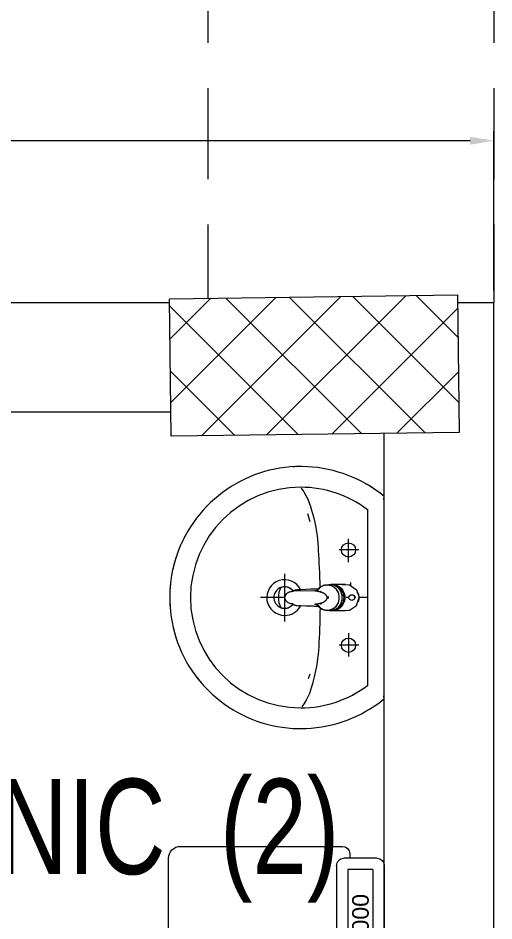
# Model space of a CAD drawing. Header units: millimetres. Extents: x -2143172 to 5255, y -610845 to 279739.
# Drawn here: x -1059125 to -1058127, y -574016 to -572121 of the extents above; entities that cross this region are included whole.
import ezdxf

# ---------------------------------------------------------------- set-up
doc = ezdxf.new("R2010")
doc.units = ezdxf.units.MM
doc.header["$LTSCALE"] = 30
doc.linetypes.add('HIDDEN', pattern=[9.525, 6.35, -3.175])
doc.linetypes.add('HIDDEN2', pattern=[0.1875, 0.125, -0.0625])
doc.layers.get('0').update_dxf_attribs({"lineweight": 5})
doc.layers.get('Defpoints').update_dxf_attribs({"lineweight": 5})
for name, color, linetype, lineweight in [('72_EGR_BASE_TEXT', 7, 'Continuous', 5), ('C-HYDR-CTCH', 6, 'Continuous', 5), ('dims.', 152, 'Continuous', 5), ('Hatch', 252, 'Continuous', 5), ('LOADING', 163, 'Continuous', 5), ('P-SANR-FIXT', 6, 'Continuous', 18), ('P-SANR-FIXT-1', 6, 'Continuous', 13), ('Proj', 7, 'HIDDEN2', 5), ('Structure', 20, 'Continuous', 5), ('Walls', 32, 'Continuous', 5)]:
    doc.layers.add(name, color=color, linetype=linetype, lineweight=lineweight)
doc.styles.add('SIMPLEX', font='SIMPLEX.shx', dxfattribs={"height": 150})
doc.styles.get("Standard").update_dxf_attribs({"font": ''})
doc.styles.add('X3G_ENTITY_9EC9', font='swisscl.ttf', dxfattribs={"height": 0.2})
doc.styles.get('Standard').set_extended_font_data('@Arial Unicode MS')
doc.dimstyles.new('Buk', dxfattribs={"dimtxt": 150, "dimasz": 50, "dimexe": 20, "dimexo": 25, "dimgap": 20, "dimtad": 1, "dimdec": 0, "dimrnd": 5, "dimdsep": 46, "dimtxsty": 'SIMPLEX', "dimcen": 0, "dimdle": 20, "dimclrd": 256, "dimclre": 256, "dimclrt": 256, "dimadec": 0, "dimazin": 0, "dimtfac": 0.0075, "dimtdec": 0, "dimtmove": 1, "dimatfit": 2, "dimldrblk": 'ARCHTICK', "dimfxl": 1, "dimtolj": 1, "dimtzin": 0, "dimlwd": -1, "dimlwe": -1, "dimarcsym": 0})

# ---------------------------------------------------------------- blocks, each defined once
blk = doc.blocks.new('*D189')
at = {"layer": 'Defpoints', "color": 0, "transparency": 16777216}
for p in [(-1061957, -572378.9), (-1061957, -572718.1, 0.1), (-1058127, -572718.1, 0.1)]:
    blk.add_point(p, dxfattribs=at)
at = {"layer": 'dims.', "linetype": 'Continuous', "transparency": 16777216}
for p, q in [((-1061957, -572693.1), (-1061957, -572358.9)), ((-1058127, -572693.1), (-1058127, -572358.9))]:
    blk.add_line(p, q, dxfattribs=at)
at = {"layer": 'dims.', "transparency": 16777216}
blk.add_line((-1058177, -572378.9), (-1061907, -572378.9), dxfattribs=at)
for points in [[(-1061907, -572370.6), (-1061907, -572387.3), (-1061957, -572378.9)], [(-1058177, -572370.6), (-1058177, -572387.3), (-1058127, -572378.9)]]:
    blk.add_solid(points, dxfattribs=at)
at = {"layer": 'dims.', "transparency": 16777216, "insert": (-1060042, -572283.9), "char_height": 150, "attachment_point": 5, "style": 'SIMPLEX'}
blk.add_mtext('\\A1;3830', dxfattribs=at)
blk = doc.blocks.new('_ArchTick')
at = {"color": 0, "linetype": 'ByBlock', "const_width": 0.15}
blk.add_lwpolyline([(-0.5, -0.5), (0.5, 0.5)], dxfattribs=at)
blk = doc.blocks.new('A$C47696aed')
at = {"layer": 'Hatch'}
h = blk.add_hatch(dxfattribs=at)
h.set_pattern_fill('ANSI37', color=256, scale=30)
h.paths.add_polyline_path([(50952.7, 21917.9), (50348.7, 21909.7), (50352.6, 21621.3), (50956.6, 21629.5)])
h.paths.add_polyline_path([(43791.9, 21910.1), (43208.4, 21904.7), (43188.5, 21613.3), (43772, 21618.7)])
h.paths.add_polyline_path([(29414.9, 21902.8), (28815.8, 21898.7), (28810.1, 21605.6), (29409.2, 21609.7)])
h.paths.add_polyline_path([(36600.2, 21904.9), (35999, 21897.4), (35990.7, 21611.8), (36591.9, 21619.3)])
h.paths.add_polyline_path([(22195.7, 21912), (21589.3, 21890.2), (21603.8, 21597.6), (22210.2, 21619.5)])
h.paths.add_polyline_path([(15459.1, 21901.7), (14237.2, 21925.6), (14230.7, 21629.5), (15452.7, 21605.5)])
h.paths.add_polyline_path([(15473.2, 14701.6), (14258.2, 14685.8), (14244.7, 14393.4), (15459.7, 14409.1)])
h.paths.add_polyline_path([(15447.1, 7508.4), (14244, 7492.4), (14238.3, 7199.4), (15441.4, 7215.3)])
h.paths.add_polyline_path([(15465.6, 309.7), (14269, 298.3), (14271.8, 3.8), (15468.5, 15.2)])
h.paths.add_polyline_path([(7830.6, 311.8), (7227.1, 308.1), (7237.7, 22.6), (7841.3, 26.3)])
h.paths.add_polyline_path([(7815.2, 7509.8), (7218.4, 7511.4), (7218.2, 7210.2), (7815.1, 7208.6)])
h.paths.add_polyline_path([(7825.1, 14699.4), (7205.8, 14700.6), (7195.2, 14397.6), (7814.5, 14396.4)])
h.paths.add_polyline_path([(7801.7, 21878.7), (7201.1, 21893.2), (7197.5, 21603.6), (7798.1, 21589.1)])
h.paths.add_polyline_path([(602.6, 21876.9), (0, 21899.6), (1.9, 21611.2), (604.5, 21588.5)])
h.paths.add_polyline_path([(610.4, 7498.6), (8.3, 7491.6), (11.7, 7200), (613.7, 7206.9)])
h.paths.add_polyline_path([(627.9, 303.9), (29.5, 302.9), (34.3, 2.3), (632.7, 3.3)])
h.paths.add_polyline_path([(22214.6, 317.2), (21608.9, 304.3), (21614.6, 3.1), (22220.3, 16)])
h.paths.add_polyline_path([(22208.1, 7509.7), (21613.7, 7492.1), (21615.8, 7195.5), (22210.2, 7213.1)])
h.paths.add_polyline_path([(22199.3, 14717.7), (21600.4, 14710), (21604.4, 14409.9), (22203.4, 14417.6)])
h.paths.add_polyline_path([(29399.7, 14702.4), (28797.7, 14707.1), (28802, 14415), (29403.9, 14410.3)])
h.paths.add_polyline_path([(29403.4, 7519.8), (28799.6, 7502.2), (28813, 7202.1), (29413.1, 7223.2)])
h.paths.add_polyline_path([(29419.5, 303.8), (28815.7, 310.4), (28813.3, 24.7), (29417.2, 18.1)])
h.paths.add_polyline_path([(36618, 314.2), (36020.7, 299.7), (36029.7, 0), (36627, 14.6)])
h.paths.add_polyline_path([(36610.7, 7502.6), (36009.5, 7504.5), (36010.6, 7207.3), (36611.9, 7205.4)])
h.paths.add_polyline_path([(36574.3, 14706.4), (35993.4, 14711.1), (36013.1, 14421.3), (36594, 14416.6)])
h.paths.add_polyline_path([(43777.6, 14705.7), (43180, 14719.4), (43182, 14427.5), (43779.6, 14413.8)])
h.paths.add_polyline_path([(43778.6, 7507.1), (43210.2, 7499.5), (43212, 7205.4), (43780.5, 7213)])
h.paths.add_polyline_path([(43815.7, 310), (43210.4, 307.3), (43211.8, 2.8), (43817, 5.4)])
h.paths.add_polyline_path([(50989.9, 309.5), (50401.9, 325.5), (50388.7, 18.3), (50976.7, 2.3)])
h.paths.add_polyline_path([(50974.1, 7508.9), (50370.9, 7510), (50368.9, 7213.4), (50972.2, 7212.3)])
at = {"layer": 'C-HYDR-CTCH', "color": 4, "flags": 128}
blk.add_lwpolyline([(50349.3, 21909.8), (50952.7, 21917.9), (50956.6, 21629.5), (50352.6, 21621.3), (50348.7, 21908.9)], dxfattribs=at)
blk = doc.blocks.new('FP_138-161_A_00_GFL_-0_080_Einreichung_Grundrisse_100')
at = {"layer": 'P-SANR-FIXT'}
blk.add_line((-0.0044, -0.0019), (-0.0045, -0.0021), dxfattribs=at)
at = {"layer": 'P-SANR-FIXT', "flags": 128}
blk.add_lwpolyline([(-0.0057, -0.0037), (-0.0058, -0.0039), (-0.006, -0.004)], dxfattribs=at)
blk = doc.blocks.new('FP_139-161_A_00_GFL_-0_080_Einreichung_Grundrisse_100')
at = {"layer": 'P-SANR-FIXT'}
blk.add_line((0.0045, -0.0022), (0.0044, -0.002), dxfattribs=at)
at = {"layer": 'P-SANR-FIXT', "flags": 128}
blk.add_lwpolyline([(0.006, -0.004), (0.0059, -0.0039), (0.0057, -0.0038)], dxfattribs=at)
blk = doc.blocks.new('IS_Ceraplus_B8204_BIM_BG _1_ - B8204AA - CERAPLUS single lever basin mixer with pop-up waste-V137-161_A_00_GFL_-0_080_Einreichung_Grundrisse_100')
at = {"layer": 'P-SANR-FIXT-1'}
h = blk.add_hatch(dxfattribs=at)
h.set_pattern_fill('FP_26', color=256, style=0, pattern_type=2)
h.set_pattern_definition([(225, (0.009, 0), (0.010607, -0.010607), []), (315, (0.009, 0), (0.010607, 0.010607), [])])
h.paths.add_polyline_path([(0.0056, -0.002), (0.0058, -0.0024), (0.0058, -0.0021)])
h.paths.add_polyline_path([(0.007, -0.0039), (0.0088, -0.0045), (0.0084, -0.0043)])
at = {"layer": 'LOADING'}
for p, q in [((-0.028, 0), (-0.028, -0.0281)), ((0.028, -0.0281), (0.028, 0)), ((-0.0274, -0.0337), (-0.0271, -0.0392)), ((-0.0262, -0.0282), (-0.0263, -0.0287)), ((0.0263, -0.0287), (0.0262, -0.0282)), ((0.0262, -0.0293), (0.0263, -0.0287)), ((0.0271, -0.0392), (0.0274, -0.0337)), ((-0.0137, -0.0512), (-0.0129, -0.0517)), ((0.0124, -0.052), (0.0133, -0.0515)), ((0.0185, -0.0618), (0.019, -0.0539)), ((0.019, -0.0539), (0.0188, -0.0561)), ((0.014, -0.0647), (0.0133, -0.1077))]:
    blk.add_line(p, q, dxfattribs=at)
at = {"layer": 'LOADING', "flags": 128}
for points in [[(-0.0272, -0.0069), (-0.0266, 0.009), (-0.0165, 0.0236), (0, 0.0291)], [(0.0272, -0.0069), (0.0266, 0.009), (0.0165, 0.0236), (0, 0.0291)], [(-0.0176, -0.0568), (-0.0224, -0.0513), (-0.0254, -0.0448), (-0.0264, -0.0376), (-0.0253, -0.0305), (-0.0222, -0.024), (-0.0172, -0.0186), (-0.0109, -0.0147), (-0.0037, -0.0127), (0.0037, -0.0127), (0.0109, -0.0147), (0.0172, -0.0186), (0.0222, -0.024), (0.0253, -0.0305), (0.0264, -0.0376), (0.0254, -0.0448), (0.0224, -0.0513), (0.0176, -0.0568)], [(-0.0271, -0.0393), (-0.027, -0.0403), (-0.0269, -0.0414), (-0.0267, -0.0424), (-0.0265, -0.0434), (-0.0262, -0.0444), (-0.0259, -0.0454), (-0.0255, -0.0464), (-0.0252, -0.0474), (-0.0247, -0.0484), (-0.0243, -0.0493), (-0.0238, -0.0502), (-0.0232, -0.0511), (-0.0226, -0.052), (-0.022, -0.0529), (-0.0214, -0.0537), (-0.0207, -0.0545), (-0.0199, -0.0553), (-0.0192, -0.0561), (-0.0184, -0.0568), (-0.0176, -0.0575), (-0.0173, -0.0577)], [(-0.019, -0.0539), (-0.0185, -0.0615), (-0.0185, -0.0618)], [(0.0171, -0.0578), (0.0174, -0.0575), (0.0176, -0.0568)], [(0.0173, -0.0577), (0.0181, -0.057), (0.0189, -0.0563), (0.0197, -0.0556), (0.0204, -0.0548), (0.0211, -0.054), (0.0218, -0.0532), (0.0224, -0.0523), (0.023, -0.0514), (0.0236, -0.0505), (0.0241, -0.0496), (0.0246, -0.0487), (0.025, -0.0477), (0.0254, -0.0467), (0.0258, -0.0458), (0.0261, -0.0448), (0.0264, -0.0437), (0.0266, -0.0427), (0.0268, -0.0417), (0.027, -0.0407), (0.0271, -0.0396), (0.0271, -0.0393)], [(-0.0181, -0.0728), (-0.0177, -0.083), (-0.0172, -0.0938)], [(-0.0162, -0.0579), (-0.0156, -0.058), (-0.0151, -0.0581), (-0.0146, -0.0583), (-0.0142, -0.0586), (-0.0139, -0.0588), (-0.0138, -0.0591)], [(-0.0138, -0.0591), (-0.0139, -0.0612), (-0.014, -0.0633)], [(0.0138, -0.0591), (0.0139, -0.0588), (0.0142, -0.0586), (0.0146, -0.0583), (0.0151, -0.0581), (0.0156, -0.058), (0.0162, -0.0579)], [(0.014, -0.0633), (0.0139, -0.0612), (0.0138, -0.0591)], [(0.0172, -0.0938), (0.0177, -0.083), (0.0181, -0.0728)], [(0.0184, -0.0651), (0.0184, -0.0652), (0.0184, -0.0652), (0.0184, -0.0652), (0.0184, -0.0654), (0.0184, -0.0655)], [(-0.0129, -0.1142), (-0.0124, -0.1161), (-0.0118, -0.1179), (-0.0109, -0.1197), (-0.0098, -0.1214), (-0.0084, -0.123), (-0.0067, -0.1244), (-0.0047, -0.1255), (-0.0025, -0.1263), (0, -0.1266)], [(0, -0.1266), (0.0025, -0.1263), (0.0047, -0.1255), (0.0067, -0.1244), (0.0084, -0.123), (0.0098, -0.1214), (0.0109, -0.1197), (0.0118, -0.1179), (0.0124, -0.1161), (0.0129, -0.1142)]]:
    blk.add_lwpolyline(points, dxfattribs=at)
at = {"layer": 'LOADING'}
for centre, radius, start, end in [((0, 0.0135), 0.00603, 0, 180), ((0, 0.0135), 0.00603, 180, 0), ((-0.009, 0), 0.005, 300, 315), ((0.009, 0), 0.005, 225, 240)]:
    blk.add_arc(centre, radius, start, end, dxfattribs=at)
for centre, major_axis, start_param, end_param in [((0, -0.0281), (-0.028, 0), 4.712389, 6.47291), ((0, -0.0287), (0.0267, 0), 1.570796, 3.036556), ((0, -0.0287), (0.0263, 0), 2.625648, 2.791756), ((0, -0.0287), (-0.0263, 0), 4.712389, 5.759587), ((0, -0.0281), (0.028, 0), 6.093357, 7.853982), ((0, -0.0287), (0.0267, 0), 0.105099, 1.570796), ((0, -0.0287), (0.0262, 0), 0.523599, 1.570796), ((0, -0.0287), (0.0262, 0), 0.349919, 0.515945), ((0, -0.0321), (0.0275, 0), 3.141823, 3.202701), ((0, -0.0321), (0.0275, 0), 3.239313, 3.439417), ((0, -0.0281), (0.028, 0), 3.371221, 3.483334), ((0, -0.0287), (0.0267, 0), 6.059374, 6.108652), ((0, -0.0321), (0.0275, 0), 5.985527, 6.185455), ((0, -0.0281), (0.028, 0), 5.94107, 6.05344), ((0, -0.0321), (0.0275, 0), 6.222066, 6.282955), ((0, -0.0312), (0.0248, 0), 4.111947, 4.191073), ((0, -0.0281), (0.028, 0), 4.202431, 4.259552), ((0, -0.0287), (0.0263, 0), 4.169225, 4.2325), ((0, -0.0281), (0.028, 0), 5.172057, 5.222265)]:
    blk.add_ellipse(centre, major_axis=major_axis, ratio=0.961262, start_param=start_param, end_param=end_param, dxfattribs=at)
for points, knots in [([(-0.0215, -0.0162), (-0.0216, -0.0163), (-0.0219, -0.0167), (-0.0227, -0.0177), (-0.0238, -0.0192), (-0.0249, -0.0211), (-0.0258, -0.0231), (-0.0266, -0.0253), (-0.0273, -0.0282), (-0.0275, -0.0305), (-0.0275, -0.0321)], [0.7859035, 0.7859035, 0.7859035, 0.7859035, 0.7916667, 0.8055556, 0.8333333, 0.8611111, 0.8888889, 0.9166667, 0.9444444, 1, 1, 1, 1]), ([(0.021, -0.0157), (0.0208, -0.0154), (0.0203, -0.0149), (0.0192, -0.0139), (0.0177, -0.0127), (0.0161, -0.0117), (0.0148, -0.0109), (0.0138, -0.0104), (0.0127, -0.0099), (0.0113, -0.0093), (0.0087, -0.0084), (0.0048, -0.0075), (0, -0.0071), (-0.0048, -0.0075), (-0.0087, -0.0084), (-0.0113, -0.0093), (-0.0127, -0.0099), (-0.0138, -0.0104), (-0.0148, -0.0109), (-0.0161, -0.0117), (-0.0177, -0.0127), (-0.0191, -0.0139), (-0.0202, -0.0149), (-0.0208, -0.0154), (-0.021, -0.0157)], [0.2222222, 0.2222222, 0.2222222, 0.2222222, 0.2361111, 0.25, 0.2777778, 0.3055556, 0.3194444, 0.3333333, 0.3472222, 0.3611111, 0.3888889, 0.4444444, 0.5, 0.5555556, 0.6111111, 0.6388889, 0.6527778, 0.6666667, 0.6805556, 0.6944444, 0.7222222, 0.75, 0.7638889, 0.7777778, 0.7777778, 0.7777778, 0.7777778]), ([(0.0275, -0.0321), (0.0275, -0.0305), (0.0273, -0.0282), (0.0266, -0.0253), (0.0258, -0.0231), (0.0249, -0.0211), (0.0238, -0.0192), (0.0227, -0.0177), (0.0219, -0.0167), (0.0216, -0.0163), (0.0215, -0.0162)], [0, 0, 0, 0, 0.0555556, 0.0833333, 0.1111111, 0.1388889, 0.1666667, 0.1944444, 0.2083333, 0.2142181, 0.2142181, 0.2142181, 0.2142181]), ([(0, -0.0378), (-0.0005, -0.038), (-0.0012, -0.0384), (-0.0021, -0.0389), (-0.0028, -0.0393), (-0.0035, -0.0397), (-0.0042, -0.04), (-0.0049, -0.0405), (-0.0055, -0.0409), (-0.0061, -0.0414), (-0.0067, -0.0419), (-0.0072, -0.0424), (-0.0078, -0.0429), (-0.0083, -0.0435), (-0.0088, -0.0441), (-0.0092, -0.0446), (-0.0096, -0.0452), (-0.01, -0.0459), (-0.0103, -0.0466), (-0.0105, -0.0472), (-0.0107, -0.0477), (-0.0108, -0.0481), (-0.0109, -0.0484), (-0.0111, -0.0489), (-0.0114, -0.0497), (-0.0118, -0.0509), (-0.0122, -0.0521), (-0.0124, -0.053), (-0.0126, -0.0537), (-0.0128, -0.0544), (-0.0129, -0.0552), (-0.0131, -0.0559), (-0.0132, -0.0566), (-0.0134, -0.0572), (-0.0136, -0.0581), (-0.0137, -0.0587), (-0.0138, -0.0591)], [0, 0, 0, 0, 0.055556, 0.083333, 0.111111, 0.138889, 0.166667, 0.194444, 0.222222, 0.25, 0.277778, 0.305556, 0.333333, 0.361111, 0.388889, 0.416667, 0.444444, 0.472222, 0.5, 0.527778, 0.541667, 0.555556, 0.569444, 0.583333, 0.611111, 0.666667, 0.722222, 0.75, 0.777778, 0.805556, 0.833333, 0.861111, 0.888889, 0.916667, 0.944444, 1, 1, 1, 1]), ([(0, -0.0357), (-0.0006, -0.0357), (-0.0013, -0.0357), (-0.002, -0.0357), (-0.0022, -0.0357)], [0, 0, 0, 0, 0.1, 0.1298359, 0.1298359, 0.1298359, 0.1298359]), ([(0.0022, -0.0357), (0.002, -0.0357), (0.0013, -0.0357), (0.0006, -0.0357), (0, -0.0357)], [0.8701578, 0.8701578, 0.8701578, 0.8701578, 0.9, 1, 1, 1, 1]), ([(0.0138, -0.0591), (0.0137, -0.0587), (0.0136, -0.0581), (0.0134, -0.0572), (0.0132, -0.0566), (0.0131, -0.0559), (0.0129, -0.0552), (0.0128, -0.0544), (0.0126, -0.0537), (0.0124, -0.053), (0.0122, -0.0521), (0.0118, -0.0509), (0.0114, -0.0497), (0.0111, -0.0489), (0.0109, -0.0484), (0.0108, -0.0481), (0.0107, -0.0477), (0.0105, -0.0472), (0.0103, -0.0466), (0.01, -0.0459), (0.0096, -0.0452), (0.0092, -0.0446), (0.0088, -0.0441), (0.0083, -0.0435), (0.0078, -0.0429), (0.0072, -0.0424), (0.0067, -0.0419), (0.0061, -0.0414), (0.0055, -0.0409), (0.0049, -0.0405), (0.0042, -0.04), (0.0035, -0.0397), (0.0028, -0.0393), (0.0021, -0.0389), (0.0012, -0.0384), (0.0005, -0.038), (0, -0.0378)], [0, 0, 0, 0, 0.055556, 0.083333, 0.111111, 0.138889, 0.166667, 0.194444, 0.222222, 0.25, 0.277778, 0.333333, 0.388889, 0.416667, 0.430556, 0.444444, 0.458333, 0.472222, 0.5, 0.527778, 0.555556, 0.583333, 0.611111, 0.638889, 0.666667, 0.694444, 0.722222, 0.75, 0.777778, 0.805556, 0.833333, 0.861111, 0.888889, 0.916667, 0.944444, 1, 1, 1, 1]), ([(-0.0188, -0.0538), (-0.0188, -0.0547), (-0.0186, -0.0582), (-0.0185, -0.0619), (-0.0184, -0.0646)], [0.6724021, 0.6724021, 0.6724021, 0.6724021, 0.75, 1, 1, 1, 1]), ([(-0.0162, -0.0579), (-0.0162, -0.0578), (-0.0163, -0.0578), (-0.0165, -0.0577), (-0.0166, -0.0575), (-0.0167, -0.0574), (-0.0169, -0.0573), (-0.017, -0.0572), (-0.0172, -0.0571), (-0.0173, -0.057), (-0.0175, -0.0569), (-0.0176, -0.0568)], [0, 0, 0, 0, 0.1, 0.2, 0.3, 0.4, 0.5, 0.6, 0.7, 0.8, 1, 1, 1, 1]), ([(0.0176, -0.0568), (0.0175, -0.0569), (0.0173, -0.057), (0.0172, -0.0571), (0.017, -0.0572), (0.0169, -0.0573), (0.0167, -0.0574), (0.0166, -0.0575), (0.0165, -0.0577), (0.0163, -0.0578), (0.0162, -0.0578), (0.0162, -0.0579)], [0, 0, 0, 0, 0.2, 0.3, 0.4, 0.5, 0.6, 0.7, 0.8, 0.9, 1, 1, 1, 1]), ([(0.0184, -0.0646), (0.0185, -0.0619), (0.0186, -0.0582), (0.0188, -0.0547), (0.0188, -0.0538)], [0, 0, 0, 0, 0.25, 0.3275586, 0.3275586, 0.3275586, 0.3275586]), ([(-0.0148, -0.0587), (-0.015, -0.0586), (-0.0159, -0.0583), (-0.0167, -0.058), (-0.0172, -0.0578)], [0.8, 0.8, 0.8, 0.8, 0.85, 1, 1, 1, 1]), ([(0.0141, -0.0613), (0.0141, -0.0611), (0.0143, -0.0608), (0.0145, -0.0604), (0.0148, -0.06), (0.0151, -0.0596), (0.0153, -0.0594), (0.0155, -0.0592), (0.0156, -0.059), (0.0158, -0.0588), (0.016, -0.0587), (0.0163, -0.0585), (0.0165, -0.0583), (0.0166, -0.0582)], [0.3333333, 0.3333333, 0.3333333, 0.3333333, 0.4166667, 0.5, 0.5833333, 0.6666667, 0.7083333, 0.75, 0.7916667, 0.8333333, 0.875, 0.9166667, 1, 1, 1, 1]), ([(-0.0131, -0.1116), (-0.0132, -0.1115), (-0.0135, -0.1109), (-0.0141, -0.1099), (-0.0147, -0.1086), (-0.0153, -0.1072), (-0.0159, -0.1053), (-0.0167, -0.1021), (-0.0171, -0.0992), (-0.0171, -0.0973)], [0.4856715, 0.4856715, 0.4856715, 0.4856715, 0.5, 0.55, 0.6, 0.65, 0.7, 0.8, 1, 1, 1, 1]), ([(-0.0132, -0.1091), (-0.0132, -0.1096), (-0.0132, -0.1103), (-0.0132, -0.1111), (-0.0132, -0.1115), (-0.0132, -0.1118), (-0.0131, -0.1122), (-0.0131, -0.1125), (-0.0131, -0.1128), (-0.0131, -0.1131), (-0.013, -0.1134), (-0.013, -0.1138), (-0.0129, -0.1141), (-0.0129, -0.1142)], [0.2, 0.2, 0.2, 0.2, 0.4, 0.5, 0.55, 0.6, 0.65, 0.7, 0.75, 0.8, 0.85, 0.9, 1, 1, 1, 1]), ([(0.0129, -0.1142), (0.0129, -0.1141), (0.013, -0.1138), (0.013, -0.1134), (0.0131, -0.1131), (0.0131, -0.1128), (0.0131, -0.1125), (0.0131, -0.1122), (0.0132, -0.1118), (0.0132, -0.1115), (0.0132, -0.1111), (0.0132, -0.1103), (0.0132, -0.1096), (0.0132, -0.1091)], [0, 0, 0, 0, 0.1, 0.15, 0.2, 0.25, 0.3, 0.35, 0.4, 0.45, 0.5, 0.6, 0.8, 0.8, 0.8, 0.8]), ([(0.0131, -0.1116), (0.0133, -0.1113), (0.0137, -0.1106), (0.0142, -0.1096), (0.0147, -0.1084), (0.0153, -0.1072), (0.0159, -0.1053), (0.0167, -0.1021), (0.0171, -0.0992), (0.0171, -0.0973)], [-0.5143371, -0.5143371, -0.5143371, -0.5143371, -0.475, -0.4375, -0.4, -0.35, -0.3, -0.2, 0, 0, 0, 0])]:
    blk.add_open_spline(points, degree=3, knots=knots, dxfattribs=at)
for points in [[(-0.0184, -0.0646), (-0.0183, -0.0659), (-0.0182, -0.0684), (-0.0181, -0.0709), (-0.0181, -0.0721)], [(-0.0172, -0.0578), (-0.0171, -0.0578), (-0.0169, -0.058), (-0.0167, -0.0581), (-0.0166, -0.0582)], [(-0.0162, -0.0579), (-0.0162, -0.0579), (-0.0164, -0.0581), (-0.0165, -0.0582), (-0.0166, -0.0583), (-0.0166, -0.0582), (-0.0166, -0.0582)], [(-0.0166, -0.0582), (-0.0163, -0.0585), (-0.0156, -0.059), (-0.0148, -0.0599), (-0.0142, -0.0609), (-0.0139, -0.0617), (-0.0138, -0.0621)], [(-0.014, -0.0633), (-0.014, -0.0633), (-0.014, -0.0633), (-0.014, -0.0633)], [(-0.014, -0.0646), (-0.014, -0.0644), (-0.014, -0.064), (-0.014, -0.0635), (-0.014, -0.0633)], [(0.014, -0.0633), (0.014, -0.0633), (0.014, -0.0633), (0.014, -0.0633)], [(0.014, -0.0633), (0.014, -0.0635), (0.014, -0.064), (0.014, -0.0644), (0.014, -0.0647)], [(0.0172, -0.0578), (0.0168, -0.0579), (0.0158, -0.0583), (0.0147, -0.0587), (0.0141, -0.059)], [(0.0166, -0.0582), (0.0166, -0.0582), (0.0166, -0.0583), (0.0165, -0.0582), (0.0164, -0.0581), (0.0162, -0.0579), (0.0162, -0.0579)], [(0.0166, -0.0582), (0.0167, -0.0582), (0.0168, -0.0581), (0.0169, -0.058), (0.0169, -0.058)], [(0.0169, -0.058), (0.017, -0.0579), (0.0171, -0.0579), (0.0171, -0.0578)], [(0.0181, -0.0721), (0.0181, -0.0709), (0.0182, -0.0684), (0.0183, -0.0659), (0.0184, -0.0646)], [(-0.0172, -0.0938), (-0.0172, -0.0944), (-0.0172, -0.0956), (-0.0171, -0.0967), (-0.0171, -0.0973)], [(0.0171, -0.0973), (0.0171, -0.0967), (0.0172, -0.0956), (0.0172, -0.0944), (0.0172, -0.0938)]]:
    blk.add_open_spline(points, degree=3, dxfattribs=at)
for name in ['FP_138-161_A_00_GFL_-0_080_Einreichung_Grundrisse_100', 'FP_139-161_A_00_GFL_-0_080_Einreichung_Grundrisse_100']:
    blk.add_blockref(name, (0, 0), dxfattribs=at)
blk = doc.blocks.new('_100_WB_KER_REN_55x45x18 - _100_WB_KER_REN_55x45x18-V63-161_A_00_GFL_-0_080_Einreichung_Grundrisse_100')
at = {"layer": 'LOADING'}
for p, q in [((-0.2075, 0.225), (-0.2075, 0.2227)), ((0.2074, 0.225), (-0.2074, 0.225)), ((0.2075, 0.2227), (0.2075, 0.225)), ((-0.1855, 0.1899), (0.1855, 0.1899)), ((0, 0.1899), (0, 0.1724)), ((-0.1, 0.172), (-0.1, 0.1303)), ((0.1, 0.172), (0.1, 0.1303)), ((-0.0259, 0.155), (-0.0315, 0.155)), ((0, 0.1656), (0, 0.1628)), ((0.026, 0.155), (0.0248, 0.155)), ((-0.0744, 0.15), (-0.1234, 0.15)), ((0, 0.1509), (0, 0.1454)), ((0, 0.1422), (0, 0.1399)), ((0.0744, 0.15), (0.1234, 0.15)), ((-0.1763, 0.0637), (-0.1598, 0.0692)), ((0.1605, 0.0691), (0.1707, 0.0656)), ((-0.05, 0.0161), (0.05, 0.0161)), ((0, 0.0168), (0, -0.0348))]:
    blk.add_line(p, q, dxfattribs=at)
at = {"layer": 'LOADING', "flags": 128}
for points in [[(-0.2121, 0.225), (-0.219, 0.2164), (-0.2254, 0.2075), (-0.2316, 0.1983), (-0.2373, 0.189), (-0.2427, 0.1794), (-0.2476, 0.1696), (-0.2522, 0.1596), (-0.2564, 0.1494), (-0.2602, 0.1391), (-0.2635, 0.1286), (-0.2665, 0.118), (-0.269, 0.1073), (-0.271, 0.0965), (-0.2727, 0.0856), (-0.2739, 0.0747), (-0.2747, 0.0637), (-0.275, 0.0527), (-0.275, 0.05)], [(0.275, 0.05), (0.2748, 0.061), (0.2741, 0.072), (0.273, 0.0829), (0.2715, 0.0938), (0.2695, 0.1046), (0.2671, 0.1154), (0.2643, 0.126), (0.261, 0.1365), (0.2574, 0.1469), (0.2533, 0.1571), (0.2488, 0.1671), (0.2439, 0.177), (0.2387, 0.1866), (0.233, 0.1961), (0.227, 0.2053), (0.2206, 0.2142), (0.2138, 0.2229), (0.2121, 0.225)], [(-0.275, 0.05), (-0.2748, 0.039), (-0.2741, 0.028), (-0.273, 0.0171), (-0.2715, 0.0062), (-0.2695, -0.0046), (-0.2671, -0.0154), (-0.2643, -0.026), (-0.261, -0.0365), (-0.2574, -0.0469), (-0.2533, -0.0571), (-0.2488, -0.0671), (-0.2439, -0.077), (-0.2387, -0.0866), (-0.233, -0.0961), (-0.227, -0.1053), (-0.2206, -0.1142), (-0.2138, -0.1229), (-0.2067, -0.1313), (-0.1993, -0.1395), (-0.1916, -0.1473), (-0.1836, -0.1548), (-0.1752, -0.162), (-0.1666, -0.1688), (-0.1577, -0.1753), (-0.1486, -0.1814), (-0.1392, -0.1872), (-0.1296, -0.1925), (-0.1198, -0.1975), (-0.1098, -0.2021), (-0.0996, -0.2063), (-0.0893, -0.2101), (-0.0788, -0.2135), (-0.0682, -0.2164), (-0.0575, -0.2189), (-0.0467, -0.221), (-0.0359, -0.2227), (-0.0249, -0.2239), (-0.014, -0.2246), (-0.003, -0.225), (0.008, -0.2249), (0.019, -0.2243), (0.03, -0.2234), (0.0409, -0.2219), (0.0517, -0.2201), (0.0625, -0.2178), (0.0731, -0.2151), (0.0837, -0.212), (0.0941, -0.2084), (0.1043, -0.2044), (0.1144, -0.2001), (0.1243, -0.1953), (0.1341, -0.1901), (0.1436, -0.1846), (0.1528, -0.1786), (0.1618, -0.1723), (0.1706, -0.1657), (0.1791, -0.1587), (0.1873, -0.1514), (0.1952, -0.1437), (0.2028, -0.1358), (0.21, -0.1275), (0.217, -0.119), (0.2236, -0.1101), (0.2298, -0.1011), (0.2356, -0.0918), (0.2411, -0.0822), (0.2462, -0.0725), (0.2509, -0.0625), (0.2552, -0.0524), (0.2591, -0.0421), (0.2626, -0.0317), (0.2656, -0.0211), (0.2683, -0.0104), (0.2705, 0.0003), (0.2722, 0.0112), (0.2736, 0.0221), (0.2745, 0.0331), (0.2749, 0.0441), (0.275, 0.05)]]:
    blk.add_lwpolyline(points, dxfattribs=at)
at = {"layer": 'LOADING'}
for centre in [(-0.1, 0.15), (0.1, 0.15)]:
    blk.add_circle(centre, 0.015, dxfattribs=at)
for centre, radius, start, end in [((0, 0.05), 0.275, 140.4788, 141.2381), ((0, 0.05), 0.275, 38.7619, 39.5212), ((0, 0.05), 0.275, 145.9324, 150.3591), ((0, 0.05), 0.2315, 142.8209, 180), ((0, 0.05), 0.2315, 0, 37.1791), ((0, 0.05), 0.275, 29.6409, 34.0676), ((0, 0.155), 0.0175, 54.0899, 125.9101), ((0, 0.155), 0.0175, 68.869, 83.8798), ((0, 0.155), 0.0175, 251.9463, 258.2346), ((0, 0.05), 0.275, 180, 183.6225), ((0, 0.05), 0.2315, 180, 0), ((0, 0.0161), 0.0375, 117.1305, 0), ((0, 0.0161), 0.0375, 0, 61.4146), ((0, 0.0161), 0.0225, 129.5025, 0), ((0, 0.0161), 0.0225, 156.725, 162.0134), ((0, 0.0161), 0.0225, 138.0808, 143.3939), ((0, 0.0161), 0.0225, 0, 51.4286), ((0, 0.0161), 0.0225, 36.616, 41.9265), ((0, 0.0161), 0.0225, 17.9887, 23.276), ((0, 0.0161), 0.0225, 180, 193.3417), ((0, 0.0161), 0.0225, 197.0466, 201.508), ((0, 0.05), 0.047, 243.4433, 296.5567), ((0, 0.0161), 0.0225, 338.492, 342.9534), ((0, 0.0161), 0.0225, 346.6583, 0), ((0, 0.05), 0.275, 307.6689, 312), ((0, 0.05), 0.275, 240, 245.6589), ((0, 0.05), 0.275, 252, 257.5535), ((0, 0.05), 0.275, 264, 276), ((0, 0.05), 0.275, 282.9241, 288)]:
    blk.add_arc(centre, radius, start, end, dxfattribs=at)
for points, knots in [([(-0.2074, 0.225), (-0.2078, 0.225), (-0.2086, 0.225), (-0.2095, 0.225), (-0.2102, 0.225), (-0.2106, 0.225), (-0.2109, 0.225), (-0.2111, 0.225), (-0.2114, 0.225), (-0.2116, 0.225), (-0.2118, 0.225), (-0.2119, 0.225), (-0.2119, 0.225)], [-1, -1, -1, -1, -0.8333333, -0.6666667, -0.5833333, -0.5, -0.4583333, -0.4166667, -0.3333333, -0.2916667, -0.25, -0.1666667, -0.1666667, -0.1666667, -0.1666667]), ([(0.2119, 0.225), (0.2119, 0.225), (0.2118, 0.225), (0.2116, 0.225), (0.2114, 0.225), (0.2111, 0.225), (0.2109, 0.225), (0.2106, 0.225), (0.2102, 0.225), (0.2095, 0.225), (0.2086, 0.225), (0.2078, 0.225), (0.2074, 0.225)], [-0.8333333, -0.8333333, -0.8333333, -0.8333333, -0.75, -0.7083333, -0.6666667, -0.5833333, -0.5416667, -0.5, -0.4166667, -0.3333333, -0.1666667, 0, 0, 0, 0]), ([(-0.0037, 0.1721), (-0.0046, 0.1719), (-0.0064, 0.1714), (-0.0081, 0.1705), (-0.009, 0.17)], [0.5653198, 0.5653198, 0.5653198, 0.5653198, 0.6111111, 0.6666667, 0.6666667, 0.6666667, 0.6666667]), ([(0.009, 0.17), (0.0086, 0.1703), (0.0077, 0.1708), (0.0059, 0.1715), (0.0046, 0.1719), (0.0037, 0.1721)], [0.3333333, 0.3333333, 0.3333333, 0.3333333, 0.3611111, 0.3888889, 0.4346482, 0.4346482, 0.4346482, 0.4346482]), ([(-0.2294, 0.0509), (-0.2103, 0.066), (-0.1431, 0.0839), (-0.1084, 0.0863), (-0.0496, 0.0893), (-0.0206, 0.0899)], [0.0392191, 0.0392191, 0.0392191, 0.0392191, 0.1715289, 0.4228457, 0.6475389, 0.6475389, 0.6475389, 0.6475389]), ([(0.0209, 0.0903), (0.0512, 0.0901), (0.1113, 0.0879), (0.1514, 0.0828), (0.2115, 0.0665), (0.2292, 0.052)], [0.7533082, 0.7533082, 0.7533082, 0.7533082, 0.9865548, 1.235629, 1.3638988, 1.3638988, 1.3638988, 1.3638988]), ([(-0.0141, 0.0337), (-0.0162, 0.0319), (-0.0207, 0.0267), (-0.0225, 0.02), (-0.0225, 0.0161)], [0.7144203, 0.7144203, 0.7144203, 0.7144203, 0.8333333, 1, 1, 1, 1]), ([(0.0225, 0.0161), (0.0225, 0.0187), (0.0216, 0.0239), (0.0182, 0.0298), (0.0152, 0.0327), (0.0141, 0.0337)], [0, 0, 0, 0, 0.1111111, 0.2222222, 0.285568, 0.285568, 0.285568, 0.285568])]:
    blk.add_open_spline(points, degree=3, knots=knots, dxfattribs=at)
for points in [[(-0.2075, 0.2227), (-0.2075, 0.2231), (-0.2075, 0.2235), (-0.2075, 0.2239)], [(0.2075, 0.2239), (0.2075, 0.2235), (0.2075, 0.2231), (0.2075, 0.2227)], [(-0.1852, 0.1899), (-0.1853, 0.1899), (-0.1854, 0.1899), (-0.1855, 0.1899)], [(0.1855, 0.1899), (0.1854, 0.1899), (0.1853, 0.1899), (0.1852, 0.1899)], [(-0.0009, 0.1725), (-0.0013, 0.1725), (-0.0018, 0.1724), (-0.0022, 0.1724)], [(0.0022, 0.1724), (0.0018, 0.1724), (0.0013, 0.1725), (0.0009, 0.1725)], [(-0.0225, 0.0161), (-0.0225, 0.0147), (-0.0222, 0.012), (-0.0215, 0.0093), (-0.021, 0.008)], [(0.021, 0.008), (0.0215, 0.0093), (0.0222, 0.012), (0.0225, 0.0147), (0.0225, 0.0161)]]:
    blk.add_open_spline(points, degree=3, dxfattribs=at)
at = {"layer": 'LOADING', "xscale": -1, "rotation": 5.088887490341627e-12}
blk.add_blockref('IS_Ceraplus_B8204_BIM_BG _1_ - B8204AA - CERAPLUS single lever basin mixer with pop-up waste-V137-161_A_00_GFL_-0_080_Einreichung_Grundrisse_100', (0, 0.1434), dxfattribs=at)
blk = doc.blocks.new('HF13461A-P')
at = {"layer": 'LOADING'}
for p, q in [((0.2579, 0.4503), (0.0379, 0.4503)), ((0.0229, 0.4353), (0.0229, 0.3653)), ((0.2493, 0.4266), (0.0466, 0.4266)), ((0.0466, 0.4266), (0.0466, 0.3739)), ((0.2493, 0.4266), (0.2493, 0.3739)), ((0.2729, 0.4353), (0.2729, 0.3653)), ((-0.0021, 0.3628), (-0.0021, 0.0228)), ((0.0229, 0.3778), (0.0129, 0.3778)), ((0.2493, 0.3739), (0.0466, 0.3739)), ((0.2829, 0.3778), (0.2729, 0.3778)), ((0.2979, 0.0228), (0.2979, 0.3628)), ((0.2579, 0.3503), (0.0379, 0.3503)), ((0.0229, -0.0022), (0.2729, -0.0022))]:
    blk.add_line(p, q, dxfattribs=at)
for centre, radius, start, end in [((0.0379, 0.4353), 0.015, 90, 180), ((0.2579, 0.4353), 0.015, 0, 90), ((0.0129, 0.3628), 0.015, 90, 180), ((0.0379, 0.3653), 0.015, 180, 270), ((0.2579, 0.3653), 0.015, 270, 0), ((0.2829, 0.3628), 0.015, 0, 90), ((0.0229, 0.0228), 0.025, 180, 270), ((0.2729, 0.0228), 0.025, 270, 0)]:
    blk.add_arc(centre, radius, start, end, dxfattribs=at)
blk.add_text('0000', height=0.03477, dxfattribs=at).set_placement((0.0901, 0.3829))

msp = doc.modelspace()

# ---------------------------------------------------------------- linework, layer by layer
at = {"layer": 'Proj', "linetype": 'HIDDEN'}
for p, q in [((-1058727, -570268.6, 0.2), (-1058727, -572709.5, 0.2)), ((-1058127, -570268.6, 0.2), (-1058127, -572718.1, 0.2))]:
    msp.add_line(p, q, dxfattribs=at)
at = {"layer": 'Walls'}
for p, q in [((-1061957, -572718.1, 0.2), (-1058807.5, -572718.1, 0.2)), ((-1058203.5, -572718.1, 0.2), (-1058127, -572718.1, 0.2)), ((-1058127, -574218.1, 0.2), (-1058127, -572718.1, 0.2)), ((-1061857, -572948.1, 0.2), (-1058804.4, -572948.1, 0.2)), ((-1058357, -574218.1, 0.2), (-1058357, -572993, 0.2))]:
    msp.add_line(p, q, dxfattribs=at)

# ---------------------------------------------------------------- block references
at = {"layer": 'LOADING', "xscale": 1000, "yscale": 1000, "zscale": 1000, "rotation": 270}
msp.add_blockref('_100_WB_KER_REN_55x45x18 - _100_WB_KER_REN_55x45x18-V63-161_A_00_GFL_-0_080_Einreichung_Grundrisse_100', (-1058582, -573337.7, 0.1), dxfattribs=at)
at = {"layer": 'LOADING', "lineweight": 0, "xscale": -1000, "yscale": 1000, "zscale": 1000, "rotation": 270}
msp.add_blockref('HF13461A-P', (-1058807.3, -574157.8, 0.1), dxfattribs=at)
at = {"layer": 'Structure', "color": 3}
msp.add_blockref('A$C47696aed', (-1109156.4, -594620.4, 0.2), dxfattribs=at)

# ---------------------------------------------------------------- texts
at = {"layer": '72_EGR_BASE_TEXT', "insert": (-1059909, -573718.1, 0.2), "char_height": 200, "attachment_point": 2, "style": 'X3G_ENTITY_9EC9'}
msp.add_mtext('ENDOCRINOLOGY CLINIC  (2)', dxfattribs=at)

# ---------------------------------------------------------------- dimensions: what is measured, and where the dimension line sits
at = {"layer": 'dims.'}
dim = msp.add_linear_dim(base=(-1061957, -572378.9, 0.1), p1=(-1058127, -572718.1, 0.2), p2=(-1061957, -572718.1, 0.2), dimstyle='Buk', dxfattribs=at)
dim.commit()
dim.dimension.update_dxf_attribs({"geometry": '*D189', "text_midpoint": (-1060042, -572283.9, 0.1)})

doc.saveas('drawing.dxf')
